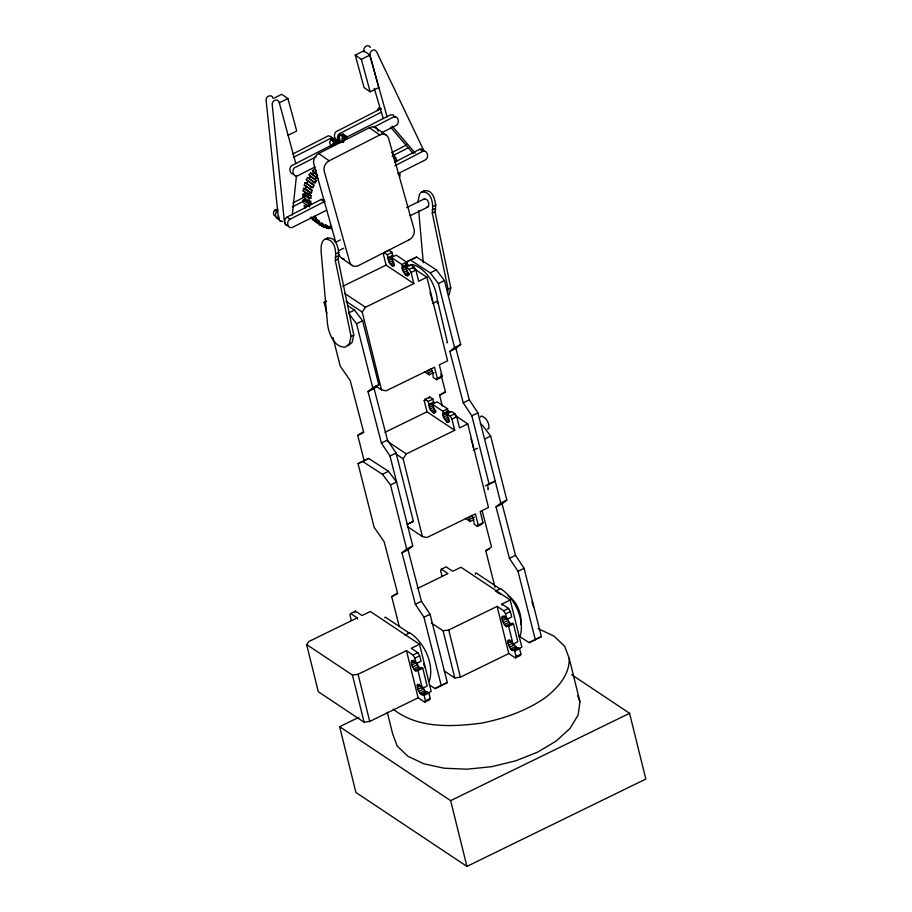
<?xml version="1.0" encoding="UTF-8"?>
<svg xmlns="http://www.w3.org/2000/svg" width="912" height="912" viewBox="0 0 912 912"><rect width="100%" height="100%" fill="white"/><g stroke="black" fill="none" stroke-linecap="round" stroke-linejoin="round"><path stroke-width="1.37" d="M306.956 192.763L311.026 195.601L310.81 198.337L304.711 194.085L302.898 194.176L302.887 196.912L308.986 201.176L310.798 201.073L310.992 203.786L309.214 204.334L303.126 200.081L304.904 199.534L310.992 203.786M308.986 201.176L308.986 198.44L302.898 194.176M399.98 176.381L399.992 173.645L398.179 173.736M417.958 202.111L419.349 194.666A43.149 15.287 64 0 1 421.162 192.364C432.949 185.125 437.281 203.433 435.013 211.789L450.756 287.77L449.126 294.918M332.812 145.453L334.51 141.816L331.25 139.525L329.574 142.283L331.033 145.909M343.55 142.363L344.44 138.943L346.001 137.507L390.245 114.992L393.026 114.764L395.021 117.112M437.521 303.514C437.35 288.078 427.91 268.698 412.27 264.446L410.206 265.654M278.593 216.224L279.049 219.518L280.36 220.989M304.711 194.085L304.927 191.349L303.149 190.984L303.582 188.282L305.36 188.636L311.448 192.899L312.075 190.255L304.312 185.182L305.132 182.617L312.907 187.678L313.922 185.216L306.318 179.744L307.515 177.407L315.119 182.879L316.475 180.69L309.111 174.853L310.627 172.835L317.992 178.672M436.517 379.688L441.317 377.34L442.103 376.04L439.333 364.857L447.598 360.821L426.907 277.237L418.654 281.272L415.883 270.089L414.014 267.011L410.81 264.879L406.011 267.227L408.257 274.831L407.846 275.675L405.897 275.219L402.523 270.442L407.333 268.094L406.695 262.132L396.23 255.166L391.43 257.515L394.246 264.617L394.166 265.859L392.673 266.361L389.128 262.394L387.315 254.767L384.112 252.635L383.325 253.946L386.095 265.13L413.843 283.621L365.45 307.253L362.235 312.064L381.49 389.846L386.141 390.826L434.534 367.194L437.304 378.389L436.517 379.688L433.314 377.557L432.653 372.37L430.874 368.71M384.112 252.635L388.911 250.287L392.114 252.419L392.73 256.546L387.931 258.883M448.214 414.778L447.575 408.815L437.11 401.839L432.311 404.187L435.127 411.301L435.047 412.532L433.553 413.033L430.008 409.078L428.195 401.451L424.992 399.308L424.205 400.619L426.976 411.802L454.723 430.293L406.33 453.925L403.115 458.747L422.37 536.53L427.01 537.51L475.414 513.878L478.184 525.061L477.398 526.372L474.194 524.229L473.533 519.042L471.755 515.394M424.992 399.308L429.791 396.971L432.995 399.103L433.61 403.218L428.811 405.566M292.273 215.107L296.457 175.765M324.923 239.206C335.821 239.069 336.346 252.601 335.308 260.467L351.063 336.448L349.433 343.596L345.352 347.187C333.986 347.495 328.776 333.587 327.522 324.125L321.058 250.948L321.275 245.362L322.369 242.022A43.149 15.287 64 0 1 324.182 239.708C335.969 232.469 340.301 250.789 338.033 259.133L353.776 335.114L352.146 342.274L348.076 345.865M447.575 293.026L448.043 289.093L432.288 213.112C433.325 205.257 432.801 191.714 421.903 191.851M538.091 628.596L554.051 636.143L564.665 646.3L569.213 658.384C569.669 675.062 557.722 687.876 545.479 697.589C526.133 710.95 503.755 718.827 480.795 723.25C451.645 726.921 417.32 728.62 393.22 709.103M569.213 658.384L579.964 701.818L578.128 714.997L570.034 728.369L556.229 741.034L537.67 752.115L515.599 760.87L491.545 766.696L467.126 769.192L444.019 768.2L423.795 763.777L407.835 756.23L397.222 746.073L392.673 733.989L387.304 712.272M334.1 142.922L333.45 144.541M343.265 137.997L342.331 139.889M311.026 195.601L309.248 195.248L309.67 192.535L303.582 188.282M328.366 226.678L331.409 228.809L331.409 226.484L329.289 226.324L328.924 228.627L326.827 228.194L327.191 225.902L325.162 224.477M521.003 624.629C521.869 614.129 517.172 601.475 508.075 595.741M357.55 619.031L357.265 617.88L308.872 641.512L306.637 644.567L352.431 675.062L358.063 674.287L406.456 650.655L418.129 697.805L424.718 702.194L429.518 699.846L430.247 698.455L428.902 693.017L427.397 692.014L421.994 694.796C418.654 692.881 416.864 688.161 417.4 684.422L418.984 684.524L422.37 688.366L427.169 686.018L422.769 668.245L421.686 667.527L415.804 670.958C412.828 668.667 410.651 664.141 411.677 660.425L416.237 663.594L421.036 661.246L419.691 655.808L417.844 652.696L411.266 648.307L419.531 644.271L431.194 691.421L427.648 693.154M431.353 622.976L443.095 630.796L448.738 630.01L497.131 606.377L508.793 653.539L515.383 657.928L520.182 655.58L520.912 654.178L519.566 648.74L518.073 647.737L512.658 650.518C509.318 648.614 507.539 643.895 508.075 640.156L509.66 640.258L513.034 644.089L517.834 641.752L513.445 623.968L512.362 623.249L506.479 626.681C503.492 624.401 501.315 619.864 502.341 616.159L506.912 619.328L511.712 616.979L510.367 611.542L508.52 608.429L501.931 604.04L510.196 600.005L521.858 647.155L518.324 648.888M305.36 188.636L305.987 185.991M377.169 110.409L378.845 107.662L381.022 109.178M333.587 144.7L334.829 142.762L334.51 141.816M339.481 137.484L339.64 136.868M377.91 110.546L378.07 109.93M312.075 190.255L310.399 189.445L311.231 186.88L305.132 182.617M327.191 225.902L325.151 225.218L324.444 227.396L322.472 226.45L323.167 224.272L321.138 222.847M421.333 668.462L421.686 667.527M512.008 624.196L512.362 623.249M337.668 142.865L337.212 141.246L333.952 138.966L334.054 140.117M342.798 134.828L343.117 134.041L346.378 136.321L346.834 137.94M306.808 183.415L307.823 180.952L306.318 179.744M480.407 417.115L481.399 415.952C486.187 417.343 489.915 423.829 488.752 428.674L487.27 428.971M331.25 139.525L336.095 143.686L336.46 142.933L336.984 143.515M312.417 183.996L313.603 181.659M310.49 217.455L316.578 221.707L317.866 219.997L319.519 221.65L318.505 223.634L320.272 225.059L321.286 223.075L323.167 224.272M419.531 644.271L370.329 611.496L362.064 615.532L355.475 611.143L350.675 613.491L349.946 614.893L351.291 620.331M354.745 612.545L355.475 611.143M510.196 600.005L460.993 567.23L452.728 571.265L446.15 566.876L441.351 569.225L440.61 570.616L441.967 576.053M424.718 702.194L425.448 700.792L430.247 698.455M515.383 657.928L516.112 656.526L520.912 654.178M402.523 270.442L402.397 266.521L407.197 264.184M477.398 526.372L482.197 524.024L482.984 522.713L480.214 511.529L488.479 507.494L467.788 423.92L459.534 427.956L456.764 416.761L454.894 413.695L451.691 411.551L446.891 413.9L449.137 421.504L448.727 422.347L446.766 421.891L443.403 417.126L442.833 413.991L448.077 410.856M429.005 398.27L429.791 396.971M309.111 174.853L310.388 176.426L309.02 178.615L315.119 182.879M429.244 681.23C434.728 664.677 424.274 642.344 410.012 632.917L407.812 633.384M519.908 636.964C525.392 620.411 514.949 598.078 500.677 588.639L495.763 590.839M315.199 179.117L316.715 177.099M316.578 221.707L315.073 219.86L316.361 218.139L315.016 216.098L313.5 217.466M392.605 156.67L393.893 154.96L392.388 153.102M315.962 177.259L311.904 174.409L313.557 172.585L312.554 170.715L314.344 169.096L316.373 170.521M393.961 158.711L395.466 157.343L392.422 155.211M395.135 160.934L396.652 159.554L395.466 157.343M423.955 199.295L424.456 198.862C428.07 198.463 430.247 204.733 427.785 207.127L409.955 215.836M429.381 684.901L435.035 688.571L441.237 685.528L423.955 617.23L415.359 604.257L401.964 552.832L408.052 549.856L412.76 545.969L390.005 456.011L381.398 443.038L368.015 391.601L372.723 387.714L378.811 384.739L362.623 320.773L354.529 310.08L347.54 305.543M368.015 391.601L374.102 388.626L378.811 384.739M485.401 485.925L495.205 481.137L489.117 484.101L471.835 415.815L463.239 402.842L449.844 351.405L454.564 347.518L460.651 344.542L444.463 280.577L436.369 269.884L416.545 257.047L405.931 262.234L410.457 260.011L430.282 272.848L438.376 283.552L454.564 347.518M449.844 351.405L455.932 348.43L460.651 344.542M401.964 552.832L406.672 548.944L412.76 545.969M535.298 639.597L518.016 571.3L509.42 558.338L496.025 506.901L500.745 503.014L506.833 500.038L490.645 436.073L482.551 425.368L480.214 423.863M496.025 506.901L502.113 503.926L506.833 500.038M343.049 141.588L343.676 136.88L340.415 134.6C337.816 136.048 338.192 141.28 341.555 141.269M343.676 136.88L342.205 138.772L342.433 142.158M277.373 211.265L275.196 209.749C272.848 211.151 272.848 215.517 275.641 216.383M421.994 694.796L427.397 692.014M512.658 650.518L518.073 647.737M275.059 211.014L275.196 209.749M327.636 237.872L326.895 238.385A43.149 15.287 64 0 0 326.222 239.024M424.616 190.517L423.875 191.03A43.149 15.287 64 0 0 423.202 191.68M277.875 210.718C274.341 212.348 274.717 219.256 279.061 219.256M323.863 199.523L321.081 199.489L287.018 217.113C283.826 218.698 283.712 224.443 287.303 225.595M325.06 201.324L290.062 219.233C286.072 220.909 287.337 229.083 292.125 227.521L326.553 210.25M364.264 461.198L357.743 435.389L363.535 431.684L350.231 380.578L340.21 366.1L333.017 337.657M442.32 406.057L439.573 395.181L445.375 391.487L440.815 374M399.251 626.498L391.693 596.608L397.495 592.914L384.18 541.808L374.159 527.33L358.051 463.661L362.577 461.438L382.402 474.274L390.496 484.967L406.672 548.944M495.034 587.362L485.754 550.677L491.557 546.983L482.095 510.674M305.053 208.244L304.243 205.759L305.93 204.778L307.96 206.203M293.014 202.886L304.38 197.015M391.647 152.646L406.786 144.814M292.273 206.978L303.639 201.107M392.171 156.089L408.576 147.607M394.474 162.302L419.714 149.249L421.583 148.964L423.92 150.765L376.542 51.676C373.931 47.093 368.334 52.349 370.112 56.225L387.133 116.861M394.999 165.733L422.758 151.381C427.785 149.5 429.335 158.118 425.174 160.01L398.134 173.576M381.102 108.596L337.793 130.826C333.199 131.67 333.279 140.22 338.284 140.072M292.775 153.991L328.331 135.82L331.033 136.515L332.207 138.328M293.345 157.388L331.375 137.951L333.245 138.111L335.251 140.459M381.672 111.994L340.837 132.958C336.254 133.802 336.323 142.352 341.327 142.204M316.088 156.796L296.297 166.953C290.449 167.854 293.037 179.333 298.566 175.321L315.016 166.964M373.487 127.281L393.289 117.124C398.704 114.616 400.334 124.648 395.284 125.856L381.364 132.924M335.867 242.592L313.808 163.978A8.231 6.737 -58.3 0 1 318.698 153.512L369.383 127.68A8.117 6.646 -58.3 0 1 378.195 131.168M409.203 239.753L358.519 265.574A8.117 6.646 -58.3 0 1 349.706 262.086L324.227 171.262A8.231 6.737 -58.3 0 1 329.118 160.797L379.802 134.965A8.117 6.646 -58.3 0 1 388.615 138.464L414.094 229.288A8.231 6.737 -58.3 0 1 409.203 239.753M355.247 55.073L363.842 50.833L369.93 55.096L378.742 87.575L370.147 91.816L364.059 87.563L355.247 55.073L361.346 59.337L370.147 91.816M274.455 97.926L281.819 94.289L287.907 98.542L296.719 131.02L288.124 135.272M361.346 59.337L369.93 55.096M295.83 163.693L279.311 102.794L287.907 98.542M326.838 313.272L324.102 302.431L326.359 301.325M412.019 259.259L416.545 257.047M364.139 460.685L368.665 458.462L388.489 471.299L396.583 482.003L390.496 484.967M407.174 524.377L413.375 521.333L396.093 453.036L387.486 440.063L374.102 388.626M441.123 685.596L447.325 682.552L430.042 614.266L421.447 601.293L408.052 549.856M518.917 636.04L529.108 642.641L541.386 636.633L524.104 568.336L515.508 555.362L502.113 503.926M335.285 242.398L340.381 239.913M406.615 207.571L424.456 198.862M338.614 250.675L343.71 248.178M336.368 253.639L339.093 252.316M433.348 206.283L436.073 204.961M335.126 257.344L337.839 256.01M432.106 209.988L434.819 208.654M335.308 260.467L338.033 259.133M432.288 213.112L435.013 211.789M387.315 254.767L392.114 252.419M388.033 257.674L392.833 255.326M388.307 260.547L391.909 258.791M389.128 262.394L392.719 260.638M342.787 286.265L386.095 265.13M390.233 264.149L393.836 262.394M391.487 265.552L393.881 264.377M324.102 302.431L326.53 301.245M391.43 257.515L401.896 264.48L406.695 262.132M401.953 267.307L406.752 264.959M401.998 268.687L406.798 266.338M406.011 267.227L409.203 269.359L414.014 267.011M403.457 272.3L407.06 270.545M404.643 273.976L408.234 272.221M413.843 283.621L411.084 272.437L415.883 270.089M405.897 275.219L409.488 273.452M407.026 275.812L409.42 274.637M430.282 272.848L436.369 269.884M354.529 310.08L348.441 313.055L356.535 323.749L372.723 387.714M438.376 283.552L444.463 280.577M356.535 323.749L362.623 320.773M351.063 336.448L353.776 335.114M448.043 289.093L450.756 287.77M432.459 303.582L437.646 301.051L447.496 342.764A2.668 0.946 64 0 1 446.983 342.604M432.413 368.63L427.603 370.967L429.199 374.809L433.998 372.472M428.686 372.769L432.288 371.013M437.304 378.389L442.103 376.04M424.205 400.619L426.599 399.445M439.573 395.181L445.66 392.217M357.743 435.389L363.82 432.413M428.195 401.451L432.995 399.103M428.914 404.347L433.713 402.01M429.187 407.219L432.79 405.464M430.008 409.078L433.599 407.311M384.944 432.322L426.976 411.802M431.114 410.833L434.716 409.078M432.368 412.224L435.97 410.468M433.553 413.033L435.947 411.871M432.311 404.187L442.765 411.164L447.575 408.815M463.239 402.842L469.327 399.866L455.932 348.43M381.398 443.038L387.486 440.063M442.833 413.991L447.632 411.643M442.879 415.359L447.678 413.022M443.403 417.126L447.005 415.359M446.891 413.9L450.083 416.032L454.894 413.695M444.338 418.984L447.94 417.229M445.523 420.66L449.114 418.904M358.051 463.661L368.665 458.462M454.723 430.293L451.953 419.11L456.764 416.761M446.766 421.891L449.171 420.717M471.835 415.815L477.922 412.84L469.327 399.866M390.005 456.011L396.093 453.036M382.402 474.274L388.489 471.299M484.557 439.037L490.645 436.073M473.339 450.254L477.489 448.237M407.288 524.309L413.375 521.333M472.085 515.896L468.483 517.651L470.079 521.493L473.681 519.737M469.566 519.452L474.377 517.104M478.184 525.061L482.984 522.713M391.693 596.608L397.78 593.632M485.754 550.677L489.402 548.899M417.365 588.536L447.929 573.602L441.351 569.225M415.359 604.257L421.447 601.293M509.42 558.338L515.508 555.362M423.955 617.23L430.042 614.266M518.016 571.3L524.104 568.336M405.088 635.105L409.237 633.076L385.297 617.128L384.704 617.732M406.456 650.655L413.045 655.044L417.844 652.696M497.131 606.377L503.709 610.766L508.52 608.429M416.237 663.594L414.892 658.156L419.691 655.808M506.912 619.328L505.556 613.879L510.367 611.542M411.301 661.337L413.706 660.163M501.976 617.059L504.37 615.896M411.358 662.899L414.96 661.143M502.033 618.632L505.636 616.877M411.836 664.894L416.636 662.545L418.505 666.547L420.603 668.61L415.804 670.958M502.512 620.616L506.103 618.86M412.669 666.991L417.468 664.654M503.333 622.725L508.132 620.377L507.311 618.279M413.706 668.884L418.505 666.547M504.382 624.617L509.181 622.269L511.279 624.344L506.479 626.681M414.812 670.274L419.611 667.937M505.476 626.008L510.287 623.66M416.887 669.864L417.97 670.582L422.769 668.245M507.562 625.598L508.634 626.316L513.445 623.968M417.16 685.573L419.566 684.399M507.836 641.296L510.23 640.121M417.365 687.317L420.968 685.55M508.03 643.04L511.632 641.284M571.699 674.743L629.565 713.298L645.833 779.042L466.921 866.4L355.908 792.448L339.64 726.704L358.815 717.345M417.97 689.381L422.769 687.044L424.775 690.886L426.793 692.447M508.634 645.115L512.236 643.359M418.882 691.467L423.692 689.119M509.557 647.189L514.357 644.852L517.457 648.181M419.976 693.223L424.775 690.886M510.64 648.956L515.451 646.608M421.07 694.397L425.87 692.048M511.735 650.131L516.534 647.782M435.035 688.571L447.325 682.552M529.108 642.641L541.386 636.633M306.637 644.567L318.311 691.718L364.093 722.224L369.736 721.438L418.129 697.805M444.201 670.913L454.769 677.947L460.4 677.171L508.793 653.539M422.598 694.351L424.103 695.354L428.902 693.017M513.262 650.085L514.767 651.088L519.566 648.74M339.64 726.704L450.642 800.656L629.565 713.298M341.635 134.566L344.907 136.846L345.26 138.761L341.989 136.469L341.635 134.566L343.117 134.041M332.834 141.406L332.47 139.502L333.952 138.966M344.907 136.846L346.378 136.321M332.47 139.502L335.741 141.782L337.212 141.246M276.416 209.714L277.898 209.19M427.785 207.127L426.485 207.149M308.986 198.44L310.81 198.337M293.732 174.078C288.728 174.226 288.659 165.665 293.242 164.833L336.562 142.603L338.42 142.135L340.165 142.91M282.196 221.616L279.562 220.624L278.331 217.512L266.167 100.753C265.164 96.227 272.129 93.309 273.224 98.53M288.295 225.868L285.661 224.888L284.419 221.776L272.255 105.017C271.252 100.491 278.217 97.573 279.311 102.794M281.204 221.331L282.104 221.377M309.67 192.535L311.448 192.899M278.251 218.413L278.901 218.675M495.49 591.17L500.38 594.214M311.231 186.88L312.907 187.678M406.091 263.374L409.568 265.677M413.033 267.991L426.907 277.237M344.633 293.379L365.45 307.253M346.047 301.279L362.235 312.064M424.547 371.72L429.199 374.809M446.971 410.047L450.448 412.361M455.065 415.439L467.788 423.92M375.698 386.004L381.49 389.846M387.828 441.602L406.33 453.925M396.173 454.119L403.115 458.747M465.428 518.392L470.079 521.493M407.333 526.509L422.37 536.53M499.913 588.81L475.961 572.85L475.369 573.466A2.668 0.946 64 0 0 475.483 574.161M350.675 613.491L357.265 617.88M419.714 149.249L422.758 151.381M375.584 127.646L385.993 134.93M369.383 127.68L379.802 134.965M394.771 160.181L396.8 161.606M342.103 138.293L344.132 139.707M334.727 140.516L336.904 142.044M332.937 143.218L334.966 144.643M318.698 153.501L329.118 160.786M312.554 170.715L316.624 173.554M313.557 172.585L317.627 175.435M310.388 176.426L316.475 180.69M307.823 180.952L313.922 185.216M304.312 185.182L310.399 189.445M321.081 199.489L324.125 201.62M303.149 190.984L309.248 195.248M308.609 206.294L303.536 202.738L303.126 200.081M304.243 205.759L306.272 207.172M314.332 216.725L316.361 218.139M316.475 219.518L319.519 221.65M326.895 227.202L328.924 228.627M311.015 217.01L315.073 219.86M323.783 226.073L326.827 228.194M319.371 223.85L324.444 227.396M322.472 226.45L312.406 219.37L320.272 225.059M287.018 217.113L290.062 219.233M341.909 258.324L352.317 265.609M413.261 153.592L390.621 127.224M392.103 126.073L415.165 153.125M310.627 172.835L311.904 174.409M370.443 47.413C367.832 42.83 362.235 48.097 364.025 51.961M383.245 118.571L374.239 88.35M277.214 217.307L277.67 217.945M409.203 269.359L411.084 272.437M450.083 416.032L451.953 419.11M503.709 610.766L505.556 613.879M413.045 655.044L414.892 658.156M508.132 620.377L509.181 622.269M339.788 139.308L339.458 138.122M531.958 601.453L533.645 607.061M577.695 695.788L579.964 701.818M340.415 134.6L340.723 135.546M430.031 292.159L432.334 301.063M470.911 438.832L472.633 444.19M423.692 663.731L424.821 667.493M477.922 412.84L500.745 503.014M487.589 484.34L488.262 489.448A2.668 0.946 64 0 1 487.863 489.277M508.634 626.316L513.034 644.089M514.767 651.088L516.112 656.526M501.931 604.04L502.216 605.192M442.765 411.164L443.278 413.204M401.896 264.48L402.397 266.521M448.738 630.01L460.4 677.171M443.095 630.796L454.769 677.947M450.642 800.656L466.921 866.4M417.97 670.582L422.37 688.366M424.103 695.354L425.448 700.792M358.063 674.287L369.736 721.438M352.431 675.062L364.093 722.224M335.741 141.782L336.095 143.686M472.826 445.375L473.214 447.746M309.214 204.334L309.624 207.001M418.711 210.729L423.271 262.713M304.699 196.821L304.904 199.534M344.417 259.099A8.117 6.646 -58.3 0 1 339.287 254.801"/></g></svg>
